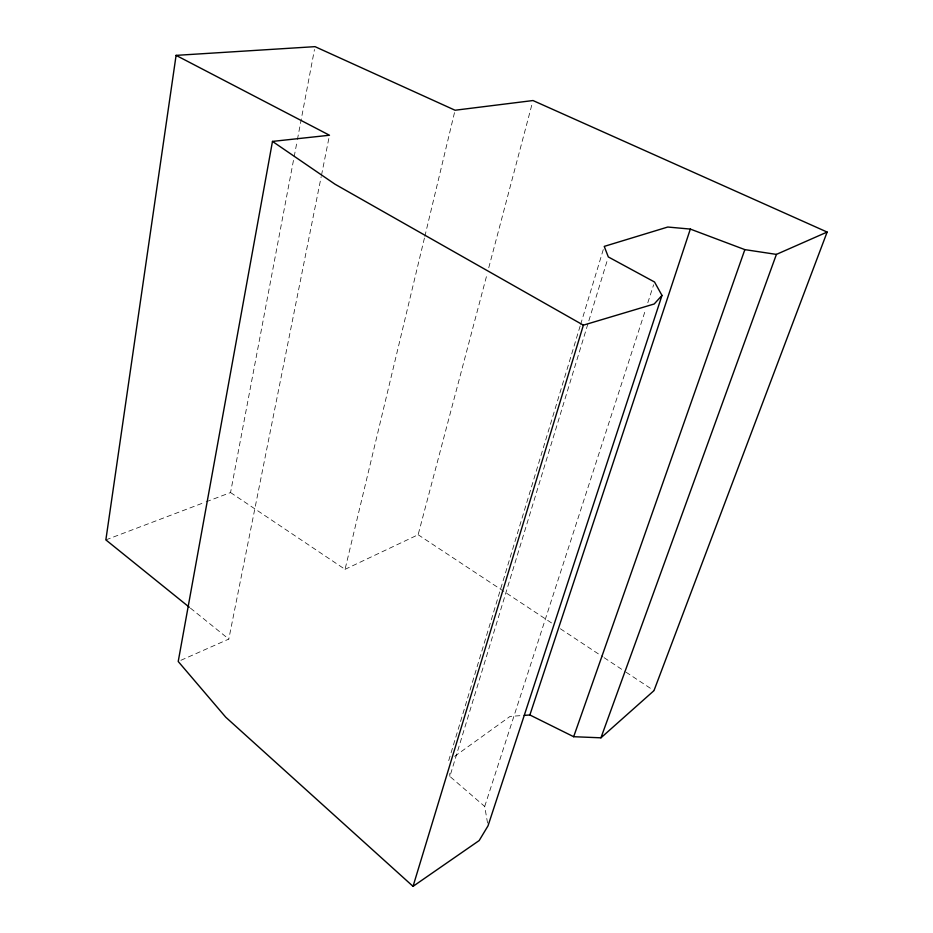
<?xml version="1.0" encoding="UTF-8"?>
<svg xmlns="http://www.w3.org/2000/svg" width="933" height="933" viewBox="0 0 933 933"><rect width="100%" height="100%" fill="white"/><g stroke="black" fill="none" stroke-linecap="round" stroke-linejoin="round"><path stroke-width="0.7" stroke-dasharray="4.67 3.5" d="M206.146 501.814L230.544 492.554L293.895 158.12M294.163 156.697L297.149 140.976M297.417 139.542L314.468 49.507M180.885 660.307L228.795 639.082L321.209 176.629M321.5 175.194L328.917 138.084M230.544 492.554L345.047 569.34L424.503 237.763M424.842 236.352L454.721 111.657M345.047 569.34L418.136 534.737L487.271 273.381M488.752 267.759L532.615 101.942M448.715 760.593L580.209 325.815M580.641 324.427L603.394 249.181M487.551 823.058L484.705 806.45L449.881 776.431L607.896 258.324M484.705 806.45L645.566 309.674M647.805 302.759L653.636 284.763M454.616 756.348L510.083 716.404L522.807 715.483M105.861 539.892L204.793 502.327M418.136 534.737L553.071 623.944M560.371 628.76L602.916 656.89M604.129 657.695L624.795 671.352M626.008 672.157L653.975 690.642M190.449 608.141L228.795 639.082M449.671 773.55L449.881 776.431"/><path stroke-width="1.4" d="M524.218 715.378L529.874 714.97L573.667 736.708L600.945 737.816L653.975 690.642L827.139 232.06L532.988 100.542L455.059 110.234L315.016 46.65L176.092 55.374L105.861 539.892L189.317 607.231M176.092 55.374L329.477 135.238L272.483 141.408L178.215 661.485L225.739 717.197L413.039 886.35L479.165 840.563L488.029 825.833L661.987 295.423L654.523 281.999L608.316 256.937L604.234 246.394L667.783 227.034L690.327 229.086L744.849 249.624L776.408 254.394L827.139 232.06M413.039 886.35L583.37 325.162L654.208 303.983L661.987 295.423M529.874 714.97L690.327 229.086M573.667 736.708L744.849 249.624M600.945 737.816L776.408 254.394M583.37 325.162L335.017 184.209L272.483 141.408"/></g></svg>
